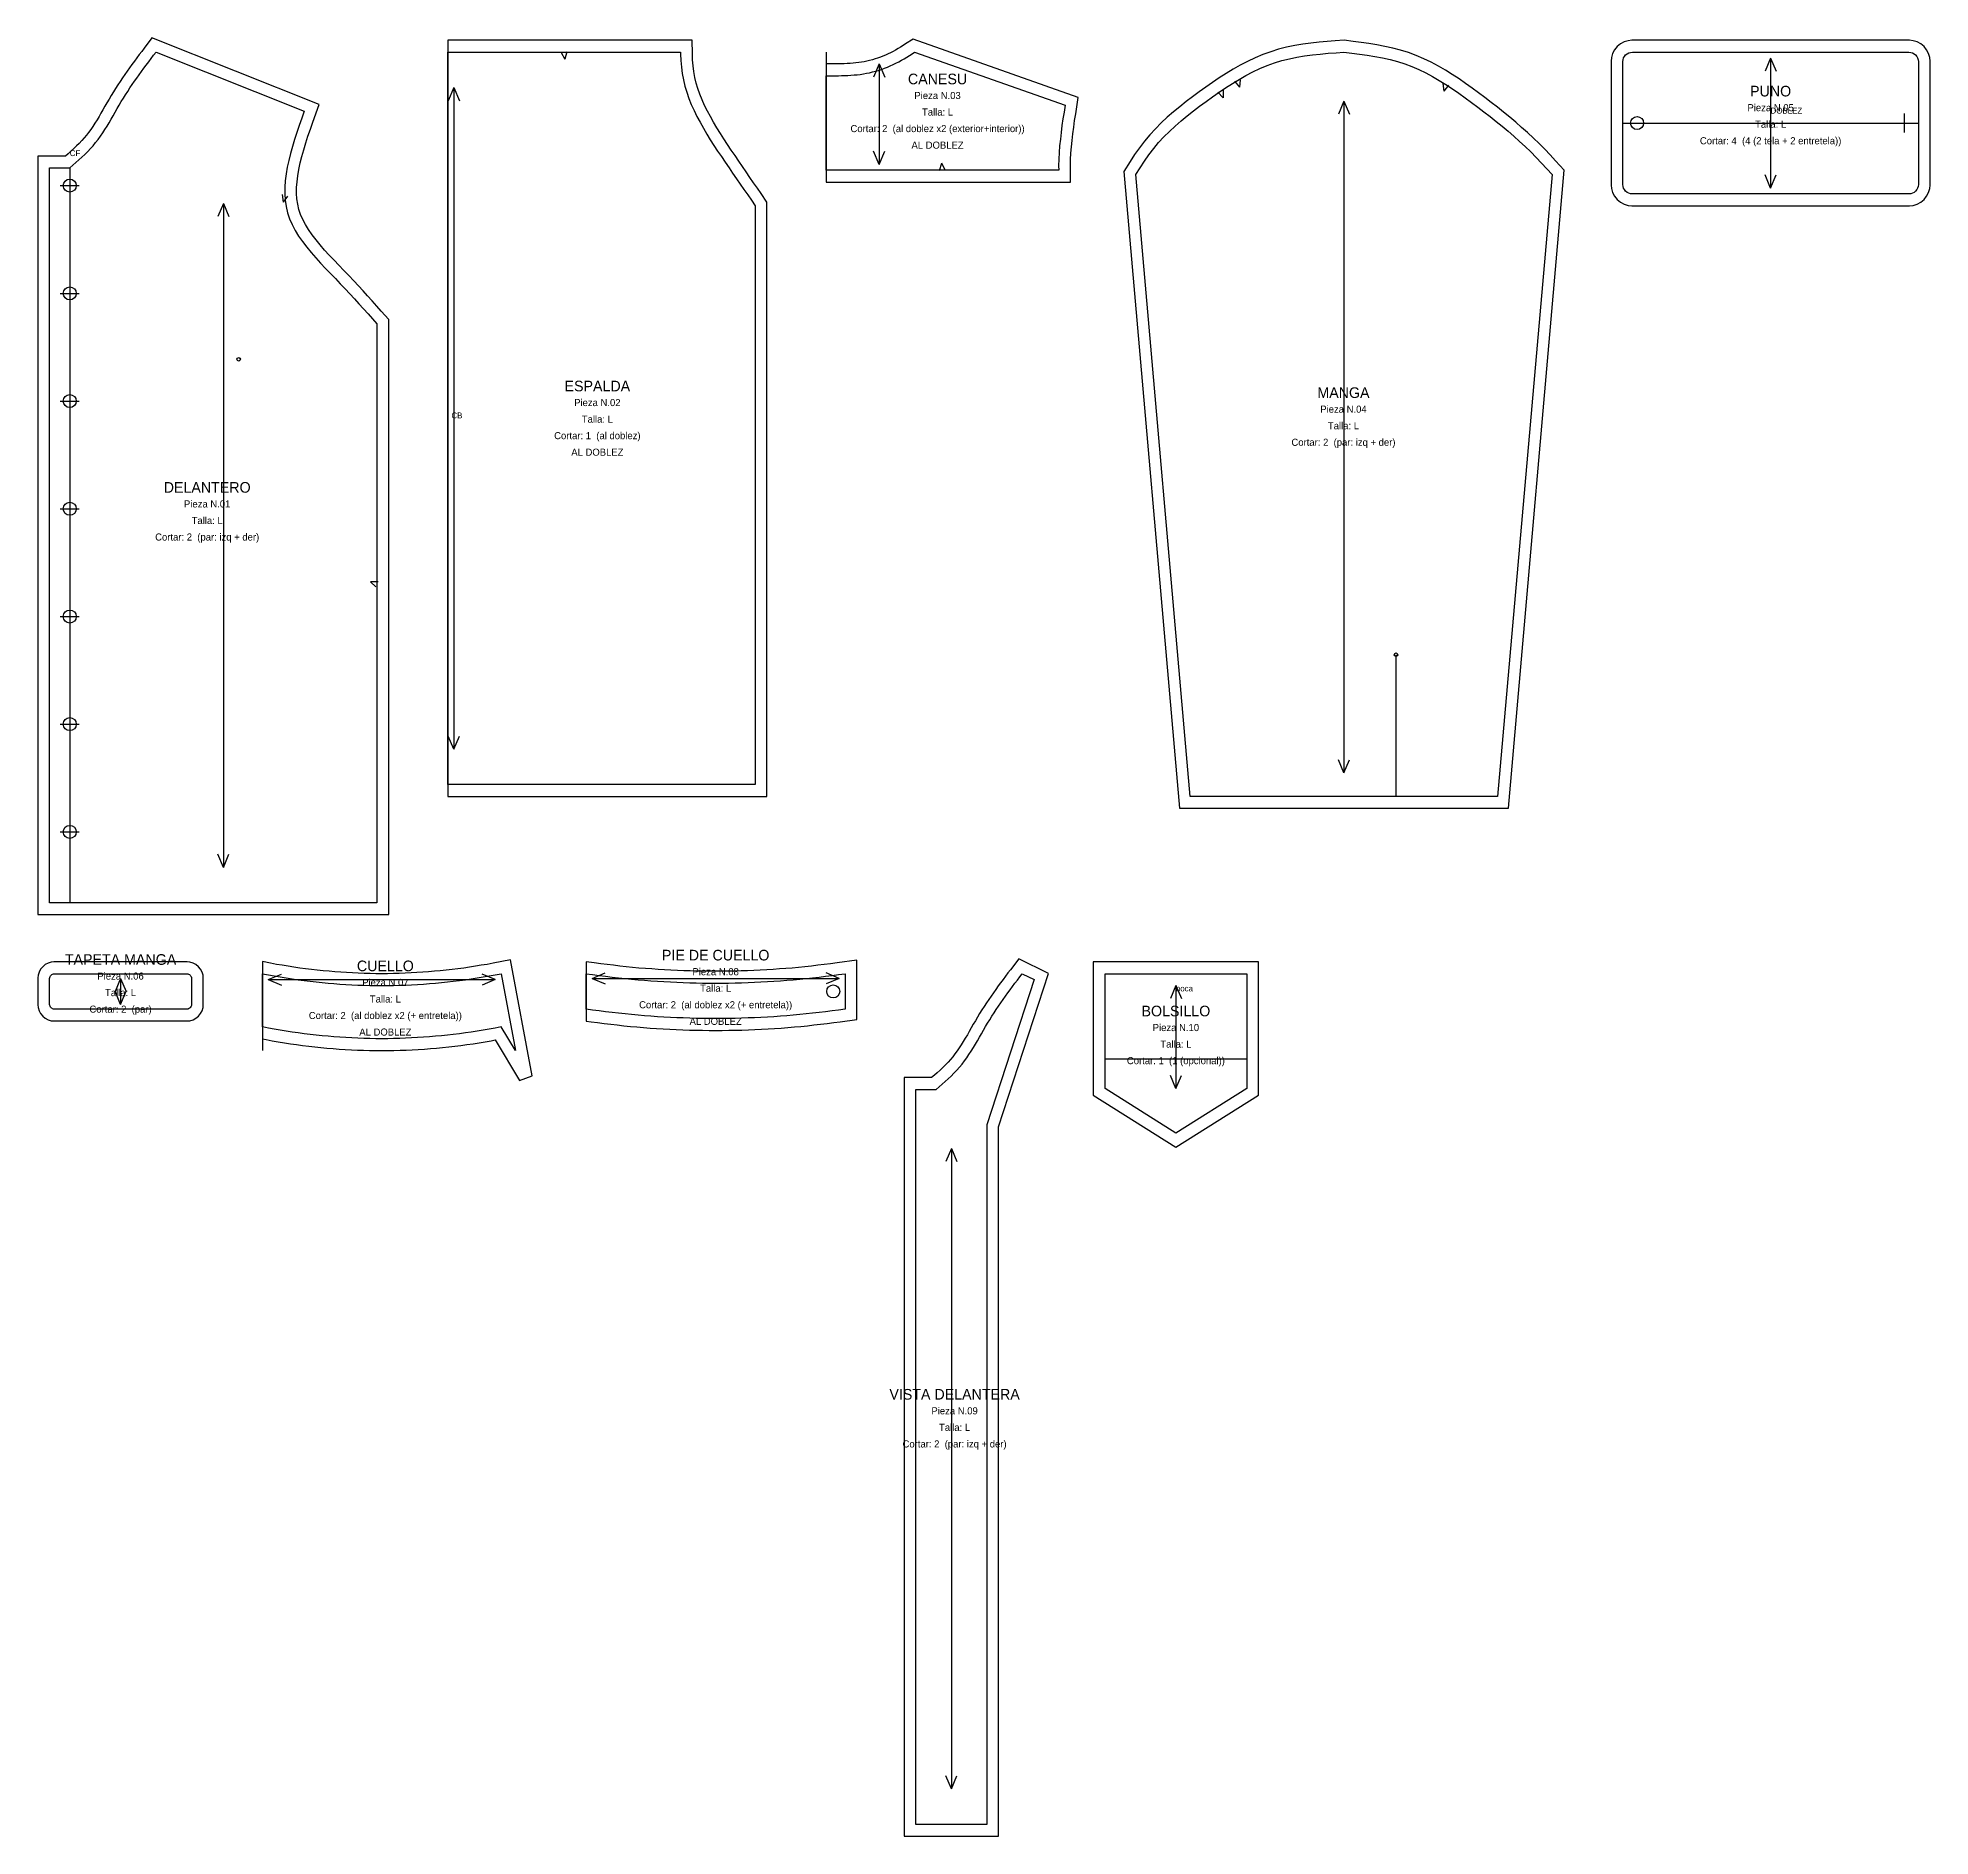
# Model space of a CAD drawing. Header units: centimetres. Extents: x -1 to 159, y -151 to 1.
import ezdxf
from ezdxf.enums import TextEntityAlignment as Align

# ---------------------------------------------------------------- set-up
doc = ezdxf.new("R2010")
doc.units = ezdxf.units.CM
for name, color, linetype in [('BOTONES', 30, 'Continuous'), ('CENTROS', 5, 'Continuous'), ('CONSTRUCCION', 8, 'Continuous'), ('CORTE', 1, 'Continuous'), ('COSTURA', 3, 'Continuous'), ('DOBLEZ', 6, 'Continuous'), ('HILO', 2, 'Continuous'), ('OJAL', 200, 'Continuous'), ('PIQUETES', 4, 'Continuous'), ('REFERENCIAS', 9, 'Continuous'), ('TEXTOS', 7, 'Continuous')]:
    doc.layers.add(name, color=color, linetype=linetype)

msp = doc.modelspace()

# ---------------------------------------------------------------- linework, layer by layer
at = {"layer": 'BOTONES'}
for centre in [(134.34, -6), (1.7, -11.3), (1.7, -20.42), (1.7, -29.53), (1.7, -38.65), (1.7, -47.77), (1.7, -56.88), (1.7, -66), (66.31, -79.5)]:
    msp.add_circle(centre, 0.55, dxfattribs=at)
at = {"layer": 'CENTROS'}
for centre in [(16, -26), (113.94, -51)]:
    msp.add_circle(centre, 0.15, dxfattribs=at)
at = {"layer": 'CONSTRUCCION'}
for p, q in [((133.14, -6), (158.14, -6)), ((1.7, -9.8), (1.7, -72)), ((113.94, -63), (113.94, -51)), ((89.31, -85.22), (101.31, -85.22))]:
    msp.add_line(p, q, dxfattribs=at)
at = {"layer": 'CORTE'}
for points in [[(-1, -73), (28.7, -73), (28.7, -22.62), (28.06, -21.91), (27.68, -21.49), (27.3, -21.06), (26.91, -20.63), (26.52, -20.21), (26.13, -19.78), (25.73, -19.35), (25.32, -18.91), (24.9, -18.48), (24.48, -18.04), (24.07, -17.61), (23.66, -17.18), (23.27, -16.75), (22.89, -16.31), (22.54, -15.88), (22.21, -15.45), (21.91, -15.02), (21.65, -14.59), (21.42, -14.17), (21.24, -13.74), (21.1, -13.31), (21, -12.88), (20.93, -12.43), (20.9, -11.96), (20.9, -11.47), (20.94, -10.97), (21, -10.46), (21.09, -9.93), (21.2, -9.38), (21.34, -8.83), (21.5, -8.27), (21.68, -7.69), (21.86, -7.11), (22.06, -6.53), (22.27, -5.93), (22.8, -4.43), (8.66, 1.21), (8, 0.33), (7.79, 0.06), (7.58, -0.21), (7.38, -0.49), (7.17, -0.77), (6.96, -1.04), (6.76, -1.33), (6.56, -1.61), (6.36, -1.9), (6.16, -2.18), (5.96, -2.48), (5.77, -2.77), (5.58, -3.07), (5.39, -3.37), (5.2, -3.68), (5.03, -3.98), (4.85, -4.28), (4.68, -4.58), (4.51, -4.88), (4.34, -5.17), (4.18, -5.46), (4.01, -5.74), (3.83, -6.01), (3.66, -6.28), (3.48, -6.54), (3.3, -6.79), (3.11, -7.03), (2.92, -7.26), (2.72, -7.49), (2.5, -7.72), (2.28, -7.94), (2.05, -8.16), (1.8, -8.38), (1.56, -8.6), (1.33, -8.8), (-1, -8.8), (-1, -73)], [(60.7, -12.69), (60.21, -11.97), (59.89, -11.52), (59.57, -11.06), (59.26, -10.6), (58.94, -10.14), (58.63, -9.68), (58.31, -9.22), (58, -8.75), (57.68, -8.29), (57.37, -7.82), (57.06, -7.35), (56.76, -6.88), (56.46, -6.41), (56.18, -5.94), (55.92, -5.46), (55.67, -4.99), (55.43, -4.52), (55.22, -4.04), (55.03, -3.57), (54.86, -3.09), (54.72, -2.62), (54.61, -2.14), (54.52, -1.65), (54.46, -1.16), (54.41, -0.65), (54.39, -0.14), (54.38, 1), (33.7, 1), (33.7, -63), (60.7, -63), (60.7, -12.69)], [(86.38, -9.62), (86.4, -9.09), (86.43, -8.56), (86.47, -8.02), (86.53, -7.47), (86.59, -6.91), (86.66, -6.36), (86.74, -5.79), (86.83, -5.22), (87.04, -3.83), (73.07, 1.11), (72.44, 0.7), (72.22, 0.56), (72.01, 0.43), (71.8, 0.3), (71.58, 0.18), (71.37, 0.06), (71.16, -0.05), (70.95, -0.15), (70.74, -0.25), (70.52, -0.34), (70.3, -0.43), (70.07, -0.51), (69.85, -0.58), (69.62, -0.65), (69.39, -0.71), (69.16, -0.76), (68.93, -0.81), (68.7, -0.85), (68.47, -0.88), (68.23, -0.91), (67.99, -0.94), (67.74, -0.96), (67.5, -0.97), (67.25, -0.98), (67, -0.99), (66.74, -1), (66.49, -1), (66.23, -1), (65.97, -1), (65.7, -1), (65.7, -11), (86.4, -11), (86.38, -9.62)], [(95.62, -64), (123.45, -64), (128.17, -10), (127.43, -9.19), (126.98, -8.7), (126.52, -8.22), (126.05, -7.74), (125.56, -7.27), (125.07, -6.81), (124.57, -6.37), (124.07, -5.93), (123.56, -5.5), (123.04, -5.08), (122.52, -4.66), (121.99, -4.26), (121.46, -3.85), (120.92, -3.45), (120.38, -3.05), (119.83, -2.66), (119.27, -2.27), (118.7, -1.9), (118.12, -1.53), (117.52, -1.19), (116.91, -0.86), (116.29, -0.56), (115.65, -0.28), (115, -0.04), (114.33, 0.17), (113.66, 0.35), (112.99, 0.49), (112.32, 0.62), (111.65, 0.73), (110.98, 0.83), (110.32, 0.91), (109.56, 1), (108.79, 0.95), (108.11, 0.9), (107.43, 0.84), (106.74, 0.76), (106.06, 0.67), (105.37, 0.56), (104.68, 0.42), (104, 0.24), (103.33, 0.04), (102.66, -0.2), (102.02, -0.48), (101.38, -0.78), (100.76, -1.1), (100.15, -1.45), (99.56, -1.81), (98.97, -2.18), (98.4, -2.57), (97.83, -2.97), (97.28, -3.37), (96.72, -3.77), (96.18, -4.19), (95.63, -4.62), (95.1, -5.06), (94.58, -5.51), (94.07, -5.99), (93.57, -6.48), (93.1, -7), (92.64, -7.54), (92.22, -8.1), (91.82, -8.67), (91.45, -9.25), (90.9, -10.1), (95.62, -64)], [(132.14, -11.25), (132.17, -11.55), (132.27, -11.89), (132.44, -12.2), (132.66, -12.48), (132.94, -12.7), (133.25, -12.87), (133.59, -12.97), (133.89, -13), (157.39, -13), (157.69, -12.97), (158.03, -12.87), (158.34, -12.7), (158.62, -12.48), (158.84, -12.2), (159.01, -11.89), (159.11, -11.55), (159.14, -11.25), (159.14, -0.75), (159.11, -0.45), (159.01, -0.11), (158.84, 0.2), (158.62, 0.48), (158.34, 0.7), (158.03, 0.87), (157.69, 0.97), (157.39, 1), (133.89, 1), (133.59, 0.97), (133.25, 0.87), (132.94, 0.7), (132.66, 0.48), (132.44, 0.2), (132.27, -0.11), (132.17, -0.45), (132.14, -0.75), (132.14, -11.25)], [(18.83, -83.67), (19.35, -83.76), (19.86, -83.85), (20.38, -83.93), (20.89, -84), (21.41, -84.07), (21.92, -84.13), (22.44, -84.19), (22.95, -84.25), (23.47, -84.29), (23.98, -84.34), (24.5, -84.38), (25.01, -84.41), (25.53, -84.44), (26.04, -84.46), (26.56, -84.48), (27.07, -84.49), (27.59, -84.5), (28.1, -84.5), (28.62, -84.5), (29.13, -84.49), (29.65, -84.48), (30.16, -84.46), (30.68, -84.44), (31.19, -84.41), (31.71, -84.38), (32.22, -84.34), (32.74, -84.29), (33.25, -84.25), (33.77, -84.19), (34.28, -84.13), (34.8, -84.07), (35.31, -84), (35.83, -83.93), (36.34, -83.85), (36.86, -83.76), (37.37, -83.67), (37.71, -83.61), (39.76, -87.04), (40.82, -86.64), (39.01, -76.83), (37.52, -77.11), (37.02, -77.21), (36.52, -77.29), (36.03, -77.37), (35.53, -77.45), (35.04, -77.52), (34.54, -77.59), (34.05, -77.65), (33.55, -77.7), (33.06, -77.75), (32.56, -77.8), (32.07, -77.84), (31.57, -77.88), (31.07, -77.91), (30.58, -77.94), (30.08, -77.96), (29.59, -77.98), (29.09, -77.99), (28.6, -78), (28.1, -78), (27.61, -78), (27.11, -77.99), (26.62, -77.98), (26.12, -77.96), (25.63, -77.94), (25.13, -77.91), (24.64, -77.88), (24.14, -77.84), (23.65, -77.8), (23.15, -77.75), (22.65, -77.7), (22.16, -77.65), (21.66, -77.59), (21.17, -77.52), (20.67, -77.45), (20.18, -77.37), (19.68, -77.29), (19.19, -77.21), (18.69, -77.11), (18, -76.98), (18, -83.52), (18.32, -83.58), (18.83, -83.67)], [(46.37, -82.14), (46.93, -82.21), (47.48, -82.28), (48.04, -82.34), (48.59, -82.4), (49.15, -82.46), (49.7, -82.51), (50.25, -82.55), (50.81, -82.6), (51.36, -82.64), (51.92, -82.67), (52.47, -82.7), (53.03, -82.73), (53.58, -82.75), (54.14, -82.77), (54.69, -82.78), (55.25, -82.79), (55.8, -82.8), (56.36, -82.8), (56.91, -82.8), (57.47, -82.79), (58.02, -82.78), (58.58, -82.77), (59.13, -82.75), (59.69, -82.73), (60.24, -82.7), (60.8, -82.67), (61.35, -82.64), (61.91, -82.6), (62.46, -82.55), (63.02, -82.51), (63.57, -82.46), (64.13, -82.4), (64.68, -82.34), (65.24, -82.28), (65.79, -82.21), (66.35, -82.14), (66.9, -82.07), (68.31, -81.87), (68.31, -76.85), (66.63, -77.09), (66.09, -77.16), (65.55, -77.23), (65.01, -77.29), (64.47, -77.36), (63.92, -77.41), (63.38, -77.47), (62.84, -77.52), (62.3, -77.56), (61.76, -77.6), (61.22, -77.64), (60.68, -77.67), (60.14, -77.7), (59.6, -77.73), (59.06, -77.75), (58.52, -77.77), (57.98, -77.78), (57.44, -77.79), (56.9, -77.8), (56.36, -77.8), (55.82, -77.8), (55.28, -77.79), (54.74, -77.78), (54.2, -77.77), (53.66, -77.75), (53.12, -77.73), (52.58, -77.7), (52.04, -77.67), (51.5, -77.64), (50.96, -77.6), (50.42, -77.56), (49.87, -77.52), (49.33, -77.47), (48.79, -77.41), (48.25, -77.36), (47.71, -77.29), (47.17, -77.23), (46.63, -77.16), (46.09, -77.09), (45.41, -76.99), (45.41, -82.01), (45.82, -82.07), (46.37, -82.14)], [(72.31, -151), (80.31, -151), (80.31, -90.96), (84.53, -77.99), (82.02, -76.73), (81.31, -77.67), (81.1, -77.94), (80.9, -78.21), (80.69, -78.49), (80.48, -78.77), (80.28, -79.04), (80.07, -79.33), (79.87, -79.61), (79.67, -79.9), (79.47, -80.18), (79.27, -80.48), (79.08, -80.77), (78.89, -81.07), (78.7, -81.37), (78.52, -81.68), (78.34, -81.98), (78.16, -82.28), (77.99, -82.58), (77.82, -82.88), (77.66, -83.17), (77.49, -83.46), (77.32, -83.74), (77.15, -84.01), (76.97, -84.28), (76.79, -84.54), (76.61, -84.79), (76.43, -85.03), (76.23, -85.26), (76.03, -85.49), (75.81, -85.72), (75.59, -85.94), (75.36, -86.16), (75.12, -86.38), (74.87, -86.6), (74.64, -86.8), (72.31, -86.8), (72.31, -151)], [(-1, -80.65), (-0.98, -80.87), (-0.9, -81.14), (-0.77, -81.38), (-0.59, -81.59), (-0.38, -81.77), (-0.14, -81.9), (0.13, -81.98), (0.35, -82), (11.65, -82), (11.87, -81.98), (12.14, -81.9), (12.38, -81.77), (12.59, -81.59), (12.77, -81.38), (12.9, -81.14), (12.98, -80.87), (13, -80.65), (13, -78.35), (12.98, -78.13), (12.9, -77.86), (12.77, -77.62), (12.59, -77.41), (12.38, -77.23), (12.14, -77.1), (11.87, -77.02), (11.65, -77), (0.35, -77), (0.13, -77.02), (-0.14, -77.1), (-0.38, -77.23), (-0.59, -77.41), (-0.77, -77.62), (-0.9, -77.86), (-0.98, -78.13), (-1, -78.35), (-1, -80.65)], [(88.31, -88.27), (95.31, -92.68), (102.31, -88.27), (102.31, -77), (88.31, -77), (88.31, -88.27)]]:
    msp.add_lwpolyline(points, close=True, dxfattribs=at)
at = {"layer": 'COSTURA'}
for points in [[(0, -9.8), (1.7, -9.8), (1.96, -9.58), (2.22, -9.35), (2.47, -9.12), (2.73, -8.89), (2.97, -8.66), (3.22, -8.42), (3.45, -8.17), (3.68, -7.92), (3.89, -7.66), (4.1, -7.39), (4.3, -7.12), (4.49, -6.84), (4.68, -6.55), (4.86, -6.26), (5.03, -5.97), (5.21, -5.68), (5.38, -5.38), (5.55, -5.08), (5.72, -4.78), (5.89, -4.48), (6.06, -4.19), (6.24, -3.9), (6.42, -3.6), (6.61, -3.32), (6.79, -3.03), (6.98, -2.75), (7.18, -2.47), (7.37, -2.19), (7.57, -1.91), (7.77, -1.63), (7.97, -1.36), (8.18, -1.09), (8.38, -0.81), (8.59, -0.54), (8.79, -0.27), (9, 0), (21.54, -5), (21.33, -5.6), (21.12, -6.2), (20.91, -6.8), (20.72, -7.39), (20.54, -7.99), (20.38, -8.57), (20.23, -9.16), (20.11, -9.74), (20.01, -10.31), (19.94, -10.88), (19.9, -11.44), (19.9, -11.99), (19.94, -12.53), (20.01, -13.06), (20.14, -13.59), (20.3, -14.1), (20.52, -14.6), (20.78, -15.09), (21.07, -15.57), (21.4, -16.04), (21.75, -16.5), (22.13, -16.96), (22.52, -17.41), (22.93, -17.86), (23.34, -18.3), (23.76, -18.73), (24.18, -19.17), (24.59, -19.6), (25, -20.03), (25.39, -20.46), (25.79, -20.88), (26.17, -21.31), (26.56, -21.73), (26.94, -22.15), (27.32, -22.58), (27.7, -23), (27.7, -72), (0, -72)], [(33.7, 0), (53.39, 0), (53.39, -0.17), (53.41, -0.72), (53.46, -1.27), (53.53, -1.81), (53.63, -2.34), (53.76, -2.88), (53.91, -3.4), (54.09, -3.92), (54.3, -4.43), (54.53, -4.94), (54.77, -5.44), (55.04, -5.94), (55.32, -6.44), (55.61, -6.93), (55.91, -7.41), (56.22, -7.89), (56.53, -8.37), (56.85, -8.84), (57.17, -9.31), (57.49, -9.78), (57.8, -10.25), (58.12, -10.71), (58.44, -11.17), (58.75, -11.63), (59.07, -12.09), (59.38, -12.54), (59.7, -13), (59.7, -62), (33.7, -62)], [(65.7, -2), (65.96, -2), (66.23, -2), (66.49, -2), (66.76, -2), (67.02, -1.99), (67.29, -1.98), (67.55, -1.97), (67.81, -1.95), (68.08, -1.93), (68.34, -1.91), (68.6, -1.88), (68.86, -1.84), (69.12, -1.79), (69.38, -1.74), (69.63, -1.68), (69.89, -1.61), (70.14, -1.54), (70.4, -1.46), (70.65, -1.37), (70.89, -1.27), (71.14, -1.17), (71.38, -1.06), (71.62, -0.94), (71.85, -0.82), (72.08, -0.69), (72.31, -0.56), (72.53, -0.42), (72.76, -0.28), (72.98, -0.14), (73.2, 0), (85.93, -4.5), (85.84, -5.07), (85.75, -5.65), (85.67, -6.22), (85.6, -6.79), (85.53, -7.36), (85.47, -7.93), (85.43, -8.49), (85.4, -9.05), (85.38, -9.61), (85.39, -10), (65.7, -10)], [(91.93, -10.35), (92.29, -9.79), (92.65, -9.23), (93.03, -8.69), (93.43, -8.16), (93.85, -7.66), (94.3, -7.17), (94.76, -6.71), (95.25, -6.26), (95.75, -5.82), (96.26, -5.39), (96.79, -4.98), (97.32, -4.57), (97.87, -4.18), (98.41, -3.78), (98.97, -3.39), (99.52, -3.02), (100.09, -2.66), (100.66, -2.31), (101.24, -1.98), (101.83, -1.67), (102.42, -1.39), (103.03, -1.14), (103.64, -0.91), (104.27, -0.72), (104.91, -0.56), (105.55, -0.43), (106.2, -0.32), (106.86, -0.23), (107.53, -0.16), (108.19, -0.1), (108.86, -0.05), (109.53, 0), (110.19, -0.08), (110.85, -0.17), (111.5, -0.26), (112.15, -0.36), (112.79, -0.48), (113.43, -0.63), (114.06, -0.79), (114.67, -0.99), (115.28, -1.21), (115.87, -1.47), (116.46, -1.75), (117.03, -2.06), (117.6, -2.39), (118.16, -2.74), (118.71, -3.1), (119.25, -3.48), (119.79, -3.86), (120.33, -4.26), (120.86, -4.65), (121.38, -5.05), (121.9, -5.45), (122.41, -5.86), (122.92, -6.27), (123.42, -6.69), (123.91, -7.12), (124.4, -7.55), (124.88, -8), (125.34, -8.45), (125.8, -8.92), (126.25, -9.39), (126.7, -9.87), (127.14, -10.35), (122.53, -63), (96.53, -63)], [(133.14, -0.8), (133.15, -0.64), (133.2, -0.49), (133.27, -0.36), (133.37, -0.23), (133.5, -0.13), (133.63, -0.06), (133.78, -0.02), (133.94, 0), (157.34, 0), (157.5, -0.02), (157.65, -0.06), (157.78, -0.13), (157.91, -0.23), (158, -0.36), (158.08, -0.49), (158.12, -0.64), (158.14, -0.8), (158.14, -11.2), (158.12, -11.36), (158.08, -11.51), (158, -11.64), (157.91, -11.77), (157.78, -11.87), (157.65, -11.94), (157.5, -11.98), (157.34, -12), (133.94, -12), (133.78, -11.98), (133.63, -11.94), (133.5, -11.87), (133.37, -11.77), (133.27, -11.64), (133.2, -11.51), (133.15, -11.36), (133.14, -11.2)], [(0, -78.4), (0.01, -78.32), (0.03, -78.25), (0.07, -78.18), (0.12, -78.12), (0.18, -78.07), (0.25, -78.03), (0.32, -78.01), (0.4, -78), (11.6, -78), (11.68, -78.01), (11.75, -78.03), (11.82, -78.07), (11.88, -78.12), (11.93, -78.18), (11.97, -78.25), (11.99, -78.32), (12, -78.4), (12, -80.6), (11.99, -80.68), (11.97, -80.75), (11.93, -80.82), (11.88, -80.88), (11.82, -80.93), (11.75, -80.97), (11.68, -80.99), (11.6, -81), (0.4, -81), (0.32, -80.99), (0.25, -80.97), (0.18, -80.93), (0.12, -80.88), (0.07, -80.82), (0.03, -80.75), (0.01, -80.68), (0, -80.6)], [(18, -78), (18.51, -78.1), (19.01, -78.19), (19.52, -78.28), (20.02, -78.36), (20.53, -78.44), (21.03, -78.51), (21.54, -78.58), (22.04, -78.64), (22.55, -78.7), (23.05, -78.75), (23.56, -78.8), (24.06, -78.84), (24.57, -78.88), (25.07, -78.91), (25.58, -78.94), (26.08, -78.96), (26.59, -78.98), (27.09, -78.99), (27.6, -79), (28.1, -79), (28.61, -79), (29.11, -78.99), (29.62, -78.98), (30.12, -78.96), (30.63, -78.94), (31.13, -78.91), (31.64, -78.88), (32.14, -78.84), (32.65, -78.8), (33.15, -78.75), (33.66, -78.7), (34.16, -78.64), (34.67, -78.58), (35.18, -78.51), (35.68, -78.44), (36.19, -78.36), (36.69, -78.28), (37.2, -78.19), (37.7, -78.1), (38.21, -78), (39.41, -84.5), (38.21, -82.5), (37.7, -82.6), (37.2, -82.69), (36.69, -82.78), (36.19, -82.86), (35.68, -82.94), (35.18, -83.01), (34.67, -83.08), (34.16, -83.14), (33.66, -83.2), (33.15, -83.25), (32.65, -83.3), (32.14, -83.34), (31.64, -83.38), (31.13, -83.41), (30.63, -83.44), (30.12, -83.46), (29.62, -83.48), (29.11, -83.49), (28.61, -83.5), (28.1, -83.5), (27.6, -83.5), (27.09, -83.49), (26.59, -83.48), (26.08, -83.46), (25.58, -83.44), (25.07, -83.41), (24.57, -83.38), (24.06, -83.34), (23.56, -83.3), (23.05, -83.25), (22.55, -83.2), (22.04, -83.14), (21.54, -83.08), (21.03, -83.01), (20.53, -82.94), (20.02, -82.86), (19.52, -82.78), (19.01, -82.69), (18.51, -82.6), (18, -82.5)], [(45.41, -78), (45.95, -78.08), (46.5, -78.15), (47.05, -78.22), (47.6, -78.29), (48.14, -78.35), (48.69, -78.41), (49.24, -78.46), (49.79, -78.51), (50.34, -78.56), (50.88, -78.6), (51.43, -78.64), (51.98, -78.67), (52.53, -78.7), (53.07, -78.73), (53.62, -78.75), (54.17, -78.77), (54.72, -78.78), (55.26, -78.79), (55.81, -78.8), (56.36, -78.8), (56.91, -78.8), (57.45, -78.79), (58, -78.78), (58.55, -78.77), (59.1, -78.75), (59.65, -78.73), (60.19, -78.7), (60.74, -78.67), (61.29, -78.64), (61.84, -78.6), (62.38, -78.56), (62.93, -78.51), (63.48, -78.46), (64.03, -78.41), (64.57, -78.35), (65.12, -78.29), (65.67, -78.22), (66.22, -78.15), (66.76, -78.08), (67.31, -78), (67.31, -81), (66.76, -81.08), (66.22, -81.15), (65.67, -81.22), (65.12, -81.29), (64.57, -81.35), (64.03, -81.41), (63.48, -81.46), (62.93, -81.51), (62.38, -81.56), (61.84, -81.6), (61.29, -81.64), (60.74, -81.67), (60.19, -81.7), (59.65, -81.73), (59.1, -81.75), (58.55, -81.77), (58, -81.78), (57.45, -81.79), (56.91, -81.8), (56.36, -81.8), (55.81, -81.8), (55.26, -81.79), (54.72, -81.78), (54.17, -81.77), (53.62, -81.75), (53.07, -81.73), (52.53, -81.7), (51.98, -81.67), (51.43, -81.64), (50.88, -81.6), (50.34, -81.56), (49.79, -81.51), (49.24, -81.46), (48.69, -81.41), (48.14, -81.35), (47.6, -81.29), (47.05, -81.22), (46.5, -81.15), (45.95, -81.08), (45.41, -81)], [(73.31, -87.8), (75.01, -87.8), (75.27, -87.58), (75.53, -87.35), (75.79, -87.12), (76.04, -86.89), (76.29, -86.66), (76.53, -86.42), (76.76, -86.17), (76.99, -85.92), (77.21, -85.66), (77.41, -85.39), (77.61, -85.12), (77.8, -84.84), (77.99, -84.55), (78.17, -84.26), (78.35, -83.97), (78.52, -83.68), (78.69, -83.38), (78.86, -83.08), (79.03, -82.78), (79.2, -82.48), (79.38, -82.19), (79.55, -81.9), (79.73, -81.6), (79.92, -81.32), (80.11, -81.03), (80.3, -80.75), (80.49, -80.47), (80.69, -80.19), (80.88, -79.91), (81.08, -79.63), (81.29, -79.36), (81.49, -79.09), (81.69, -78.81), (81.9, -78.54), (82.11, -78.27), (82.31, -78), (83.31, -78.5), (79.31, -90.8), (79.31, -150), (73.31, -150)], [(89.31, -78), (101.31, -78), (101.31, -87.72), (95.31, -91.5), (89.31, -87.72)]]:
    msp.add_lwpolyline(points, close=True, dxfattribs=at)
at = {"layer": 'DOBLEZ'}
for p, q in [((33.7, 0), (33.7, -62)), ((65.7, 0), (65.7, -10)), ((18, -78), (18, -84.5)), ((45.41, -78), (45.41, -81.8))]:
    msp.add_line(p, q, dxfattribs=at)
at = {"layer": 'HILO'}
for p, q in [((70.2, -1), (69.73, -2.11)), ((70.2, -1), (70.2, -9.5)), ((70.2, -1), (70.67, -2.11)), ((145.64, -0.5), (145.17, -1.61)), ((145.64, -0.5), (145.64, -11.5)), ((145.64, -0.5), (146.11, -1.61)), ((34.2, -3), (33.73, -4.11)), ((34.2, -3), (34.2, -59)), ((34.2, -3), (34.67, -4.11)), ((109.53, -4.14), (109.07, -5.25)), ((109.53, -4.14), (109.53, -61)), ((109.53, -4.14), (110, -5.25)), ((70.2, -9.5), (69.73, -8.39)), ((70.2, -9.5), (70.67, -8.39)), ((145.64, -11.5), (145.17, -10.39)), ((145.64, -11.5), (146.11, -10.39)), ((14.7, -12.8), (14.23, -13.91)), ((14.7, -12.8), (14.7, -69)), ((14.7, -12.8), (15.17, -13.91)), ((34.2, -59), (33.73, -57.89)), ((34.2, -59), (34.67, -57.89)), ((109.53, -61), (109.07, -59.89)), ((109.53, -61), (110, -59.89)), ((14.7, -69), (14.23, -67.89)), ((14.7, -69), (15.17, -67.89)), ((6, -78.4), (5.53, -79.51)), ((6, -78.4), (6, -80.6)), ((6, -78.4), (6.47, -79.51)), ((18.5, -78.5), (19.61, -78.03)), ((37.71, -78.5), (36.6, -78.03)), ((45.91, -78.4), (47.01, -77.93)), ((45.91, -78.4), (66.81, -78.4)), ((45.91, -78.4), (47.01, -78.87)), ((66.81, -78.4), (65.71, -77.93)), ((66.81, -78.4), (65.71, -78.87)), ((6, -80.6), (5.53, -79.49)), ((6, -80.6), (6.47, -79.49)), ((18.5, -78.5), (37.71, -78.5)), ((18.5, -78.5), (19.61, -78.97)), ((37.71, -78.5), (36.6, -78.97)), ((95.31, -79), (94.84, -80.11)), ((95.31, -79), (95.31, -87.72)), ((95.31, -79), (95.78, -80.11)), ((95.31, -87.72), (94.84, -86.61)), ((95.31, -87.72), (95.78, -86.61)), ((76.31, -92.8), (75.84, -93.91)), ((76.31, -92.8), (76.31, -147)), ((76.31, -92.8), (76.78, -93.91)), ((76.31, -147), (75.84, -145.89)), ((76.31, -147), (76.78, -145.89))]:
    msp.add_line(p, q, dxfattribs=at)
at = {"layer": 'OJAL'}
for p, q in [((156.94, -5.2), (156.94, -6.8)), ((0.9, -11.3), (2.5, -11.3)), ((0.9, -20.42), (2.5, -20.42)), ((0.9, -29.53), (2.5, -29.53)), ((0.9, -38.65), (2.5, -38.65)), ((0.9, -47.77), (2.5, -47.77)), ((0.9, -56.88), (2.5, -56.88)), ((0.9, -66), (2.5, -66))]:
    msp.add_line(p, q, dxfattribs=at)
at = {"layer": 'PIQUETES'}
for p, q in [((43.78, 0.02), (43.6, -0.6)), ((43.3, -0.02), (43.6, -0.6)), ((100.28, -2.47), (100.69, -2.97)), ((100.74, -2.33), (100.69, -2.97)), ((117.91, -2.66), (117.97, -3.3)), ((118.37, -2.8), (117.97, -3.3)), ((98.87, -3.39), (99.3, -3.87)), ((99.32, -3.23), (99.3, -3.87)), ((75.31, -10.02), (75.49, -9.4)), ((75.78, -9.98), (75.49, -9.4)), ((19.68, -12.06), (19.77, -12.7)), ((20.14, -12.18), (19.77, -12.7)), ((27.79, -44.83), (27.14, -44.84)), ((27.61, -45.27), (27.14, -44.84))]:
    msp.add_line(p, q, dxfattribs=at)

# ---------------------------------------------------------------- texts
at = {"layer": 'REFERENCIAS'}
for s, p in [('DOBLEZ', (145.64, -5.2)), ('CF', (1.7, -8.8)), ('CB', (34, -31)), ('boca', (95.31, -79.5))]:
    msp.add_text(s, height=0.5, dxfattribs=at).set_placement(p)
at = {"layer": 'TEXTOS'}
for s, height, p in [('CANESU', 0.9, (75.14, -2.27)), ('PUNO', 0.9, (145.64, -3.3)), ('Pieza N.03', 0.6, (75.14, -3.67)), ('Talla: L', 0.6, (75.14, -5.07)), ('Pieza N.05', 0.6, (145.64, -4.7)), ('Cortar: 2  (al doblez x2 (exterior+interior))', 0.6, (75.14, -6.47)), ('Talla: L', 0.6, (145.64, -6.1)), ('AL DOBLEZ', 0.6, (75.14, -7.87)), ('Cortar: 4  (4 (2 tela + 2 entretela))', 0.6, (145.64, -7.5)), ('ESPALDA', 0.9, (46.35, -28.26)), ('MANGA', 0.9, (109.49, -28.82)), ('Pieza N.02', 0.6, (46.35, -29.66)), ('Pieza N.04', 0.6, (109.49, -30.22)), ('Talla: L', 0.6, (46.35, -31.06)), ('Talla: L', 0.6, (109.49, -31.62)), ('Cortar: 1  (al doblez)', 0.6, (46.35, -32.46)), ('AL DOBLEZ', 0.6, (46.35, -33.86)), ('Cortar: 2  (par: izq + der)', 0.6, (109.49, -33.02)), ('DELANTERO', 0.9, (13.33, -36.84)), ('Pieza N.01', 0.6, (13.33, -38.24)), ('Talla: L', 0.6, (13.33, -39.64)), ('Cortar: 2  (par: izq + der)', 0.6, (13.33, -41.04)), ('TAPETA MANGA', 0.9, (6, -76.8)), ('PIE DE CUELLO', 0.9, (56.36, -76.43)), ('Pieza N.06', 0.6, (6, -78.2)), ('CUELLO', 0.9, (28.41, -77.34)), ('Pieza N.07', 0.6, (28.41, -78.74)), ('Pieza N.08', 0.6, (56.36, -77.83)), ('Talla: L', 0.6, (6, -79.6)), ('Talla: L', 0.6, (28.41, -80.14)), ('Talla: L', 0.6, (56.36, -79.23)), ('Cortar: 2  (par)', 0.6, (6, -81)), ('Cortar: 2  (al doblez x2 (+ entretela))', 0.6, (28.41, -81.54)), ('Cortar: 2  (al doblez x2 (+ entretela))', 0.6, (56.36, -80.63)), ('BOLSILLO', 0.9, (95.31, -81.16)), ('AL DOBLEZ', 0.6, (28.41, -82.94)), ('AL DOBLEZ', 0.6, (56.36, -82.03)), ('Pieza N.10', 0.6, (95.31, -82.56)), ('Talla: L', 0.6, (95.31, -83.96)), ('Cortar: 1  (1 (opcional))', 0.6, (95.31, -85.36)), ('VISTA DELANTERA', 0.9, (76.58, -113.6)), ('Pieza N.09', 0.6, (76.58, -115)), ('Talla: L', 0.6, (76.58, -116.4)), ('Cortar: 2  (par: izq + der)', 0.6, (76.58, -117.8))]:
    msp.add_text(s, height=height, dxfattribs=at).set_placement(p, align=Align.MIDDLE_CENTER)

doc.saveas('drawing.dxf')
